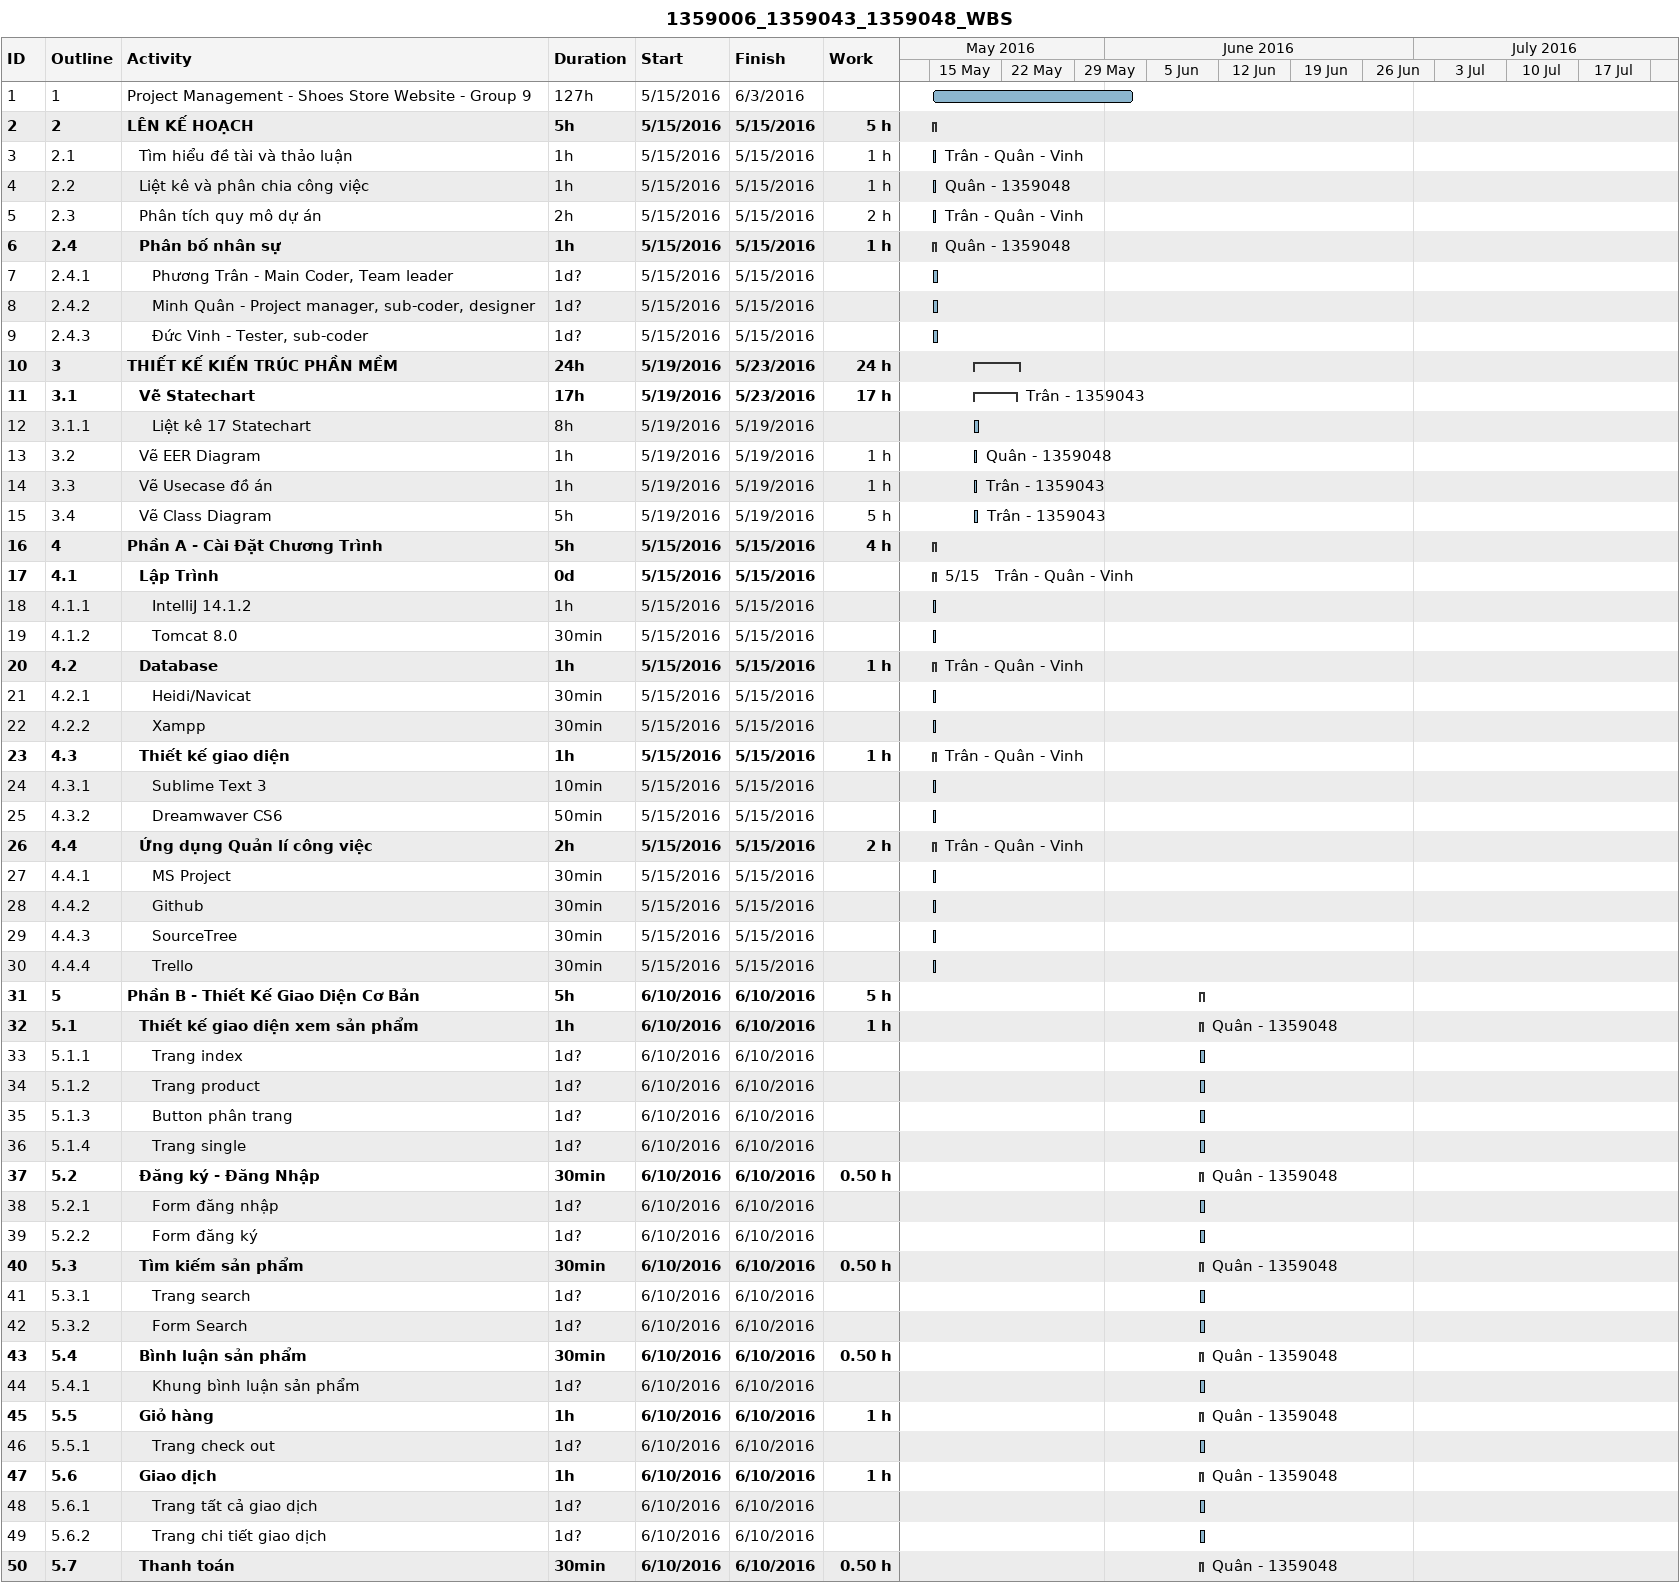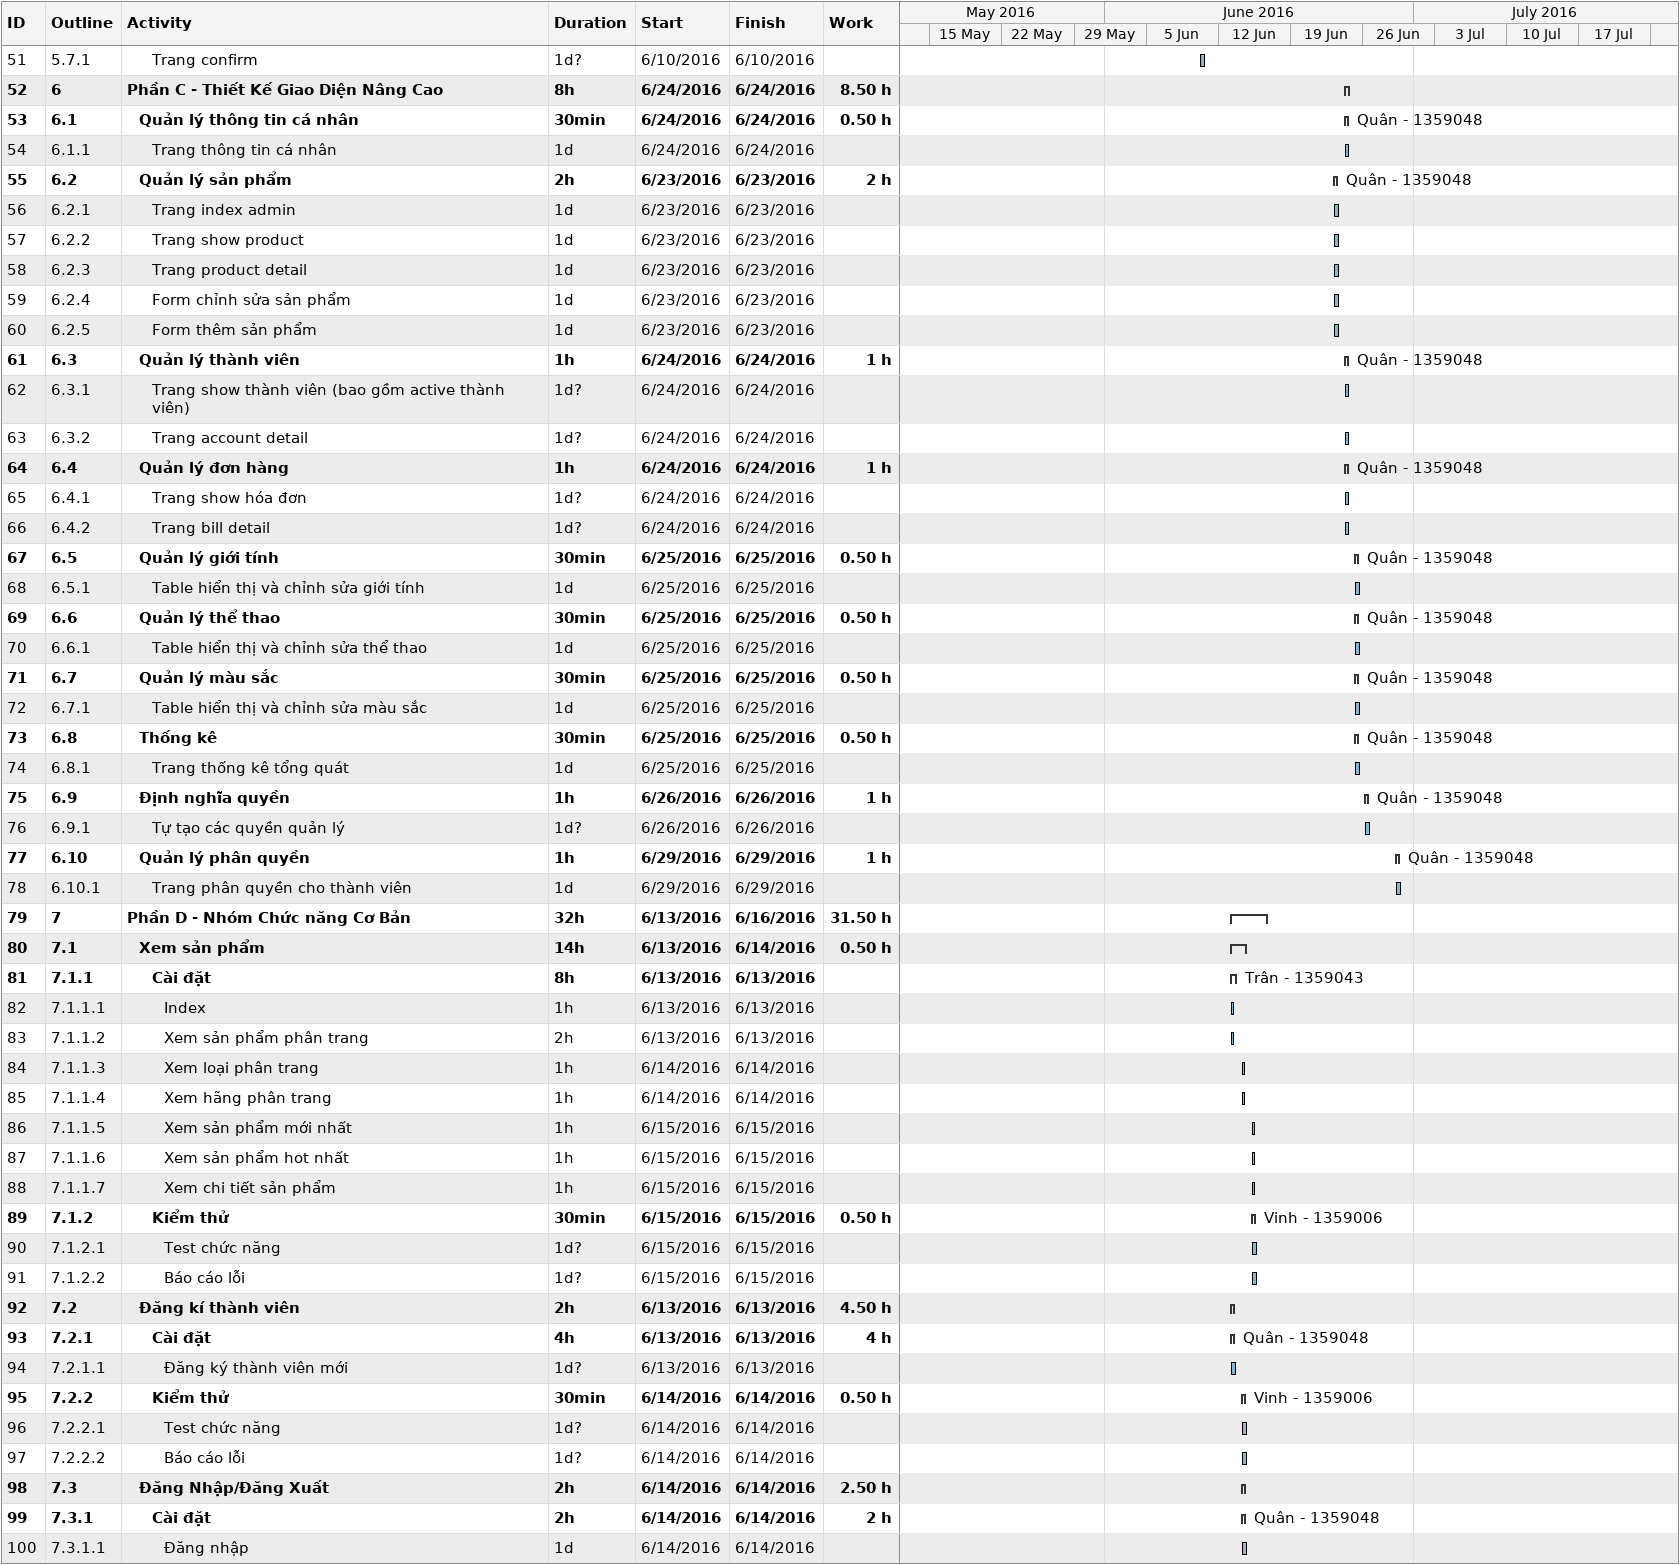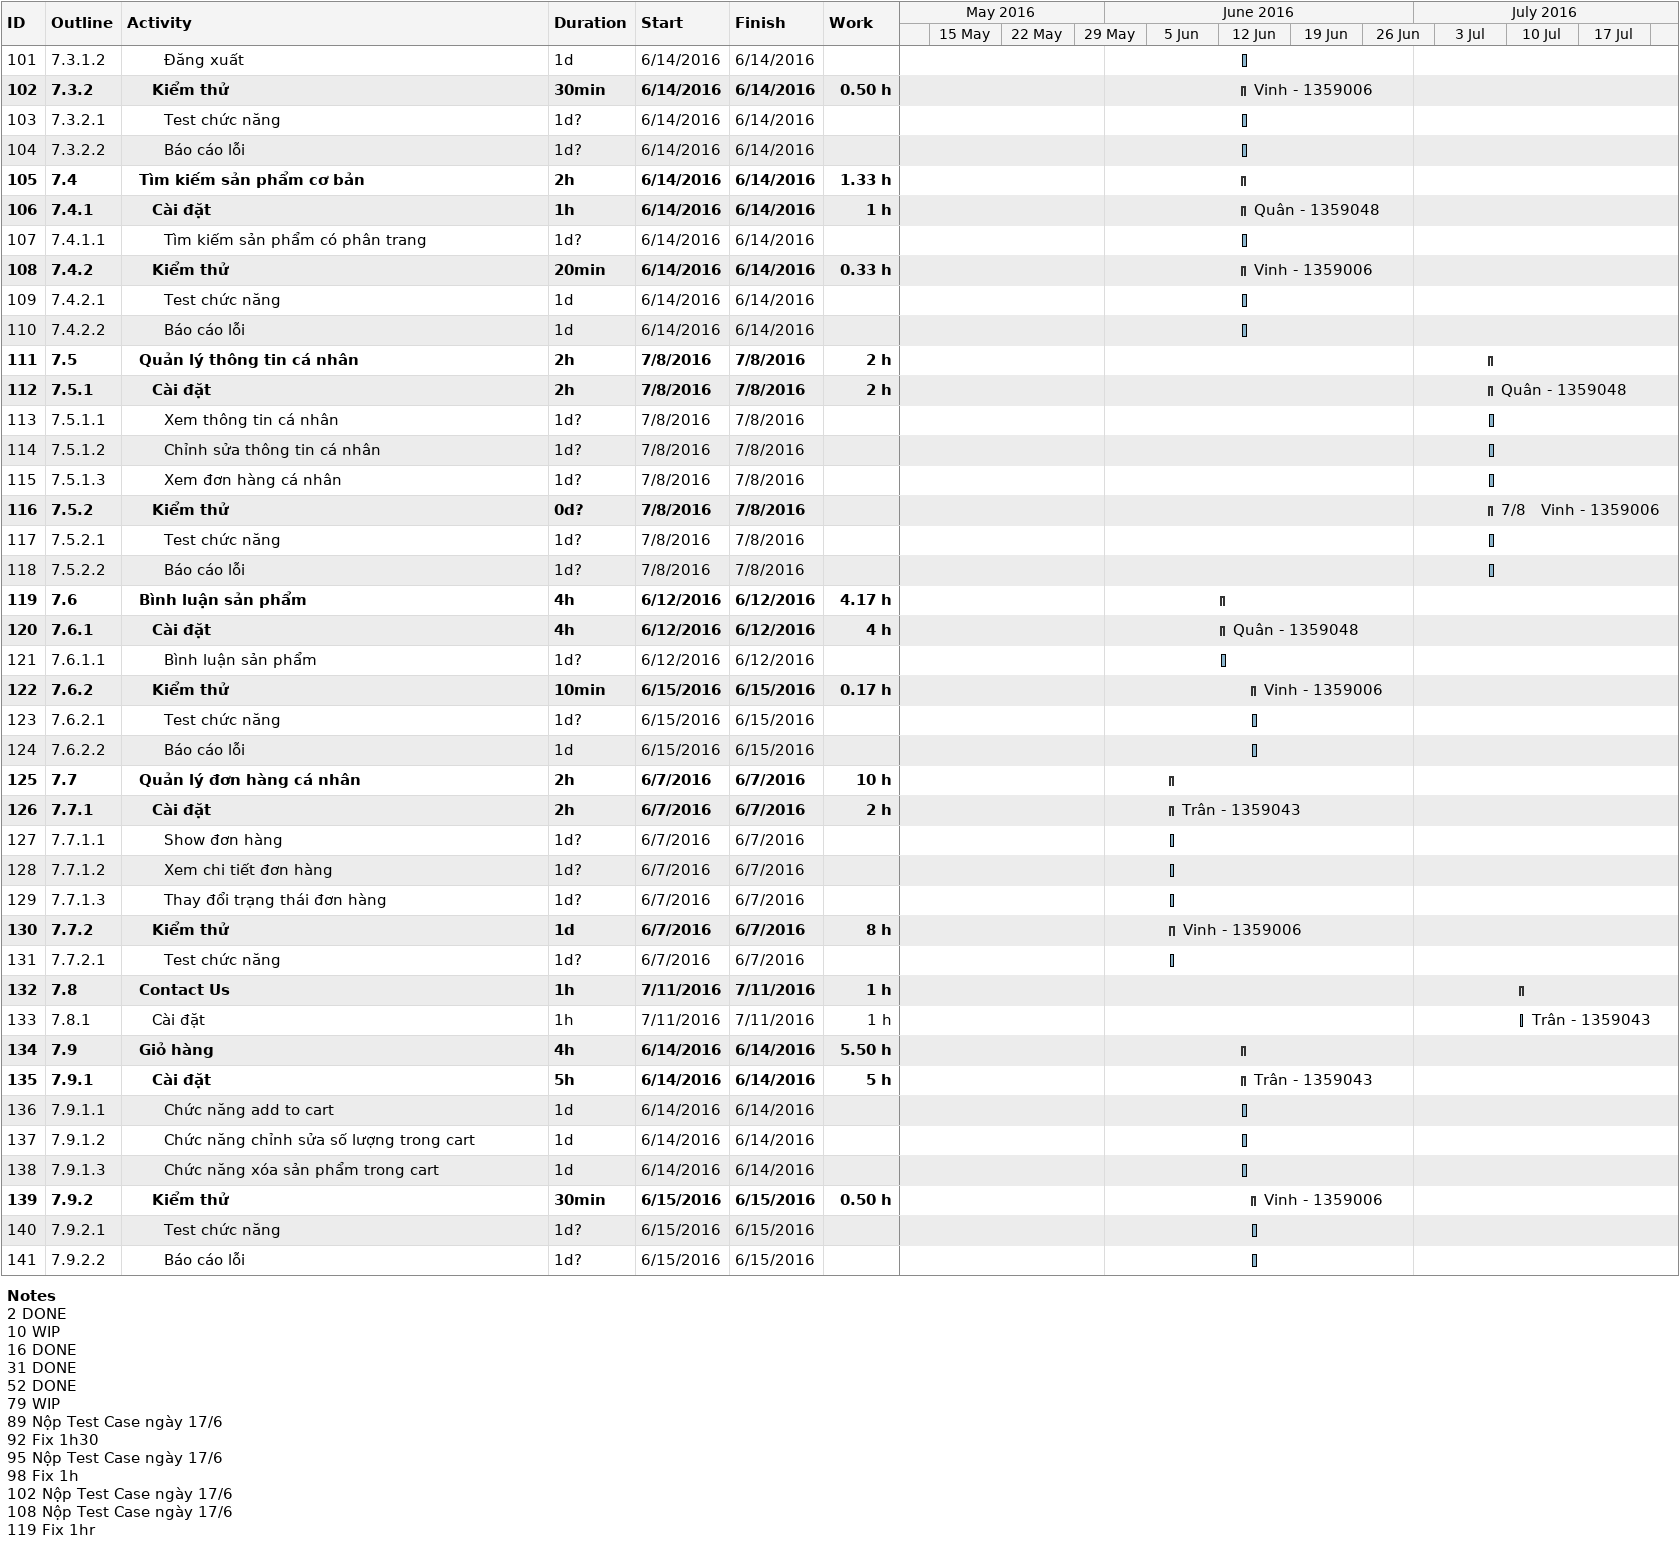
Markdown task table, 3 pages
1359006_1359043_1359048_WBS

| ID | WBS | Task | Duration | Start | Finish | Resources | Work (h) |
|---|---|---|---|---|---|---|---|
| 1 | 1 | Project Management - Shoes Store Website - Group 9 | 127h | 2016-05-15 | 2016-06-03 |  |  |
| 2 | 2 | **LÊN KẾ HOẠCH** | 5h | 2016-05-15 | 2016-05-15 |  | 5 |
| 3 | 2.1 | Tìm hiểu đề tài và thảo luận | 1h | 2016-05-15 | 2016-05-15 | Trân - Quân - Vinh | 1 |
| 4 | 2.2 | Liệt kê và phân chia công việc | 1h | 2016-05-15 | 2016-05-15 | Quân - 1359048 | 1 |
| 5 | 2.3 | Phân tích quy mô dự án | 2h | 2016-05-15 | 2016-05-15 | Trân - Quân - Vinh | 2 |
| 6 | 2.4 | **Phân bố nhân sự** | 1h | 2016-05-15 | 2016-05-15 | Quân - 1359048 | 1 |
| 7 | 2.4.1 | Phương Trân - Main Coder, Team leader | 1d? | 2016-05-15 | 2016-05-15 |  |  |
| 8 | 2.4.2 | Minh Quân - Project manager, sub-coder, designer | 1d? | 2016-05-15 | 2016-05-15 |  |  |
| 9 | 2.4.3 | Đức Vinh - Tester, sub-coder | 1d? | 2016-05-15 | 2016-05-15 |  |  |
| 10 | 3 | **THIẾT KẾ KIẾN TRÚC PHẦN MỀM** | 24h | 2016-05-19 | 2016-05-23 |  | 24 |
| 11 | 3.1 | **Vẽ Statechart** | 17h | 2016-05-19 | 2016-05-23 | Trân - 1359043 | 17 |
| 12 | 3.1.1 | Liệt kê 17 Statechart | 8h | 2016-05-19 | 2016-05-19 |  |  |
| 13 | 3.2 | Vẽ EER Diagram | 1h | 2016-05-19 | 2016-05-19 | Quân - 1359048 | 1 |
| 14 | 3.3 | Vẽ Usecase đồ án | 1h | 2016-05-19 | 2016-05-19 | Trân - 1359043 | 1 |
| 15 | 3.4 | Vẽ Class Diagram | 5h | 2016-05-19 | 2016-05-19 | Trân - 1359043 | 5 |
| 16 | 4 | **Phần A - Cài Đặt Chương Trình** | 5h | 2016-05-15 | 2016-05-15 |  | 4 |
| 17 | 4.1 | **Lập Trình** | 0d | 2016-05-15 | 2016-05-15 | Trân - Quân - Vinh |  |
| 18 | 4.1.1 | IntelliJ 14.1.2 | 1h | 2016-05-15 | 2016-05-15 |  |  |
| 19 | 4.1.2 | Tomcat 8.0 | 30min | 2016-05-15 | 2016-05-15 |  |  |
| 20 | 4.2 | **Database** | 1h | 2016-05-15 | 2016-05-15 | Trân - Quân - Vinh | 1 |
| 21 | 4.2.1 | Heidi/Navicat | 30min | 2016-05-15 | 2016-05-15 |  |  |
| 22 | 4.2.2 | Xampp | 30min | 2016-05-15 | 2016-05-15 |  |  |
| 23 | 4.3 | **Thiết kế giao diện** | 1h | 2016-05-15 | 2016-05-15 | Trân - Quân - Vinh | 1 |
| 24 | 4.3.1 | Sublime Text 3 | 10min | 2016-05-15 | 2016-05-15 |  |  |
| 25 | 4.3.2 | Dreamwaver CS6 | 50min | 2016-05-15 | 2016-05-15 |  |  |
| 26 | 4.4 | **Ứng dụng Quản lí công việc** | 2h | 2016-05-15 | 2016-05-15 | Trân - Quân - Vinh | 2 |
| 27 | 4.4.1 | MS Project | 30min | 2016-05-15 | 2016-05-15 |  |  |
| 28 | 4.4.2 | Github | 30min | 2016-05-15 | 2016-05-15 |  |  |
| 29 | 4.4.3 | SourceTree | 30min | 2016-05-15 | 2016-05-15 |  |  |
| 30 | 4.4.4 | Trello | 30min | 2016-05-15 | 2016-05-15 |  |  |
| 31 | 5 | **Phần B - Thiết Kế Giao Diện Cơ Bản** | 5h | 2016-06-10 | 2016-06-10 |  | 5 |
| 32 | 5.1 | **Thiết kế giao diện xem sản phẩm** | 1h | 2016-06-10 | 2016-06-10 | Quân - 1359048 | 1 |
| 33 | 5.1.1 | Trang index | 1d? | 2016-06-10 | 2016-06-10 |  |  |
| 34 | 5.1.2 | Trang product | 1d? | 2016-06-10 | 2016-06-10 |  |  |
| 35 | 5.1.3 | Button phân trang | 1d? | 2016-06-10 | 2016-06-10 |  |  |
| 36 | 5.1.4 | Trang single | 1d? | 2016-06-10 | 2016-06-10 |  |  |
| 37 | 5.2 | **Đăng ký - Đăng Nhập** | 30min | 2016-06-10 | 2016-06-10 | Quân - 1359048 | 0.50 |
| 38 | 5.2.1 | Form đăng nhập | 1d? | 2016-06-10 | 2016-06-10 |  |  |
| 39 | 5.2.2 | Form đăng ký | 1d? | 2016-06-10 | 2016-06-10 |  |  |
| 40 | 5.3 | **Tìm kiếm sản phẩm** | 30min | 2016-06-10 | 2016-06-10 | Quân - 1359048 | 0.50 |
| 41 | 5.3.1 | Trang search | 1d? | 2016-06-10 | 2016-06-10 |  |  |
| 42 | 5.3.2 | Form Search | 1d? | 2016-06-10 | 2016-06-10 |  |  |
| 43 | 5.4 | **Bình luận sản phẩm** | 30min | 2016-06-10 | 2016-06-10 | Quân - 1359048 | 0.50 |
| 44 | 5.4.1 | Khung bình luận sản phẩm | 1d? | 2016-06-10 | 2016-06-10 |  |  |
| 45 | 5.5 | **Giỏ hàng** | 1h | 2016-06-10 | 2016-06-10 | Quân - 1359048 | 1 |
| 46 | 5.5.1 | Trang check out | 1d? | 2016-06-10 | 2016-06-10 |  |  |
| 47 | 5.6 | **Giao dịch** | 1h | 2016-06-10 | 2016-06-10 | Quân - 1359048 | 1 |
| 48 | 5.6.1 | Trang tất cả giao dịch | 1d? | 2016-06-10 | 2016-06-10 |  |  |
| 49 | 5.6.2 | Trang chi tiết giao dịch | 1d? | 2016-06-10 | 2016-06-10 |  |  |
| 50 | 5.7 | **Thanh toán** | 30min | 2016-06-10 | 2016-06-10 | Quân - 1359048 | 0.50 |
| 51 | 5.7.1 | Trang confirm | 1d? | 2016-06-10 | 2016-06-10 |  |  |
| 52 | 6 | **Phần C - Thiết Kế Giao Diện Nâng Cao** | 8h | 2016-06-24 | 2016-06-24 |  | 8.50 |
| 53 | 6.1 | **Quản lý thông tin cá nhân** | 30min | 2016-06-24 | 2016-06-24 | Quân - 1359048 | 0.50 |
| 54 | 6.1.1 | Trang thông tin cá nhân | 1d | 2016-06-24 | 2016-06-24 |  |  |
| 55 | 6.2 | **Quản lý sản phẩm** | 2h | 2016-06-23 | 2016-06-23 | Quân - 1359048 | 2 |
| 56 | 6.2.1 | Trang index admin | 1d | 2016-06-23 | 2016-06-23 |  |  |
| 57 | 6.2.2 | Trang show product | 1d | 2016-06-23 | 2016-06-23 |  |  |
| 58 | 6.2.3 | Trang product detail | 1d | 2016-06-23 | 2016-06-23 |  |  |
| 59 | 6.2.4 | Form chỉnh sửa sản phẩm | 1d | 2016-06-23 | 2016-06-23 |  |  |
| 60 | 6.2.5 | Form thêm sản phẩm | 1d | 2016-06-23 | 2016-06-23 |  |  |
| 61 | 6.3 | **Quản lý thành viên** | 1h | 2016-06-24 | 2016-06-24 | Quân - 1359048 | 1 |
| 62 | 6.3.1 | Trang show thành viên (bao gồm active thành viên) | 1d? | 2016-06-24 | 2016-06-24 |  |  |
| 63 | 6.3.2 | Trang account detail | 1d? | 2016-06-24 | 2016-06-24 |  |  |
| 64 | 6.4 | **Quản lý đơn hàng** | 1h | 2016-06-24 | 2016-06-24 | Quân - 1359048 | 1 |
| 65 | 6.4.1 | Trang show hóa đơn | 1d? | 2016-06-24 | 2016-06-24 |  |  |
| 66 | 6.4.2 | Trang bill detail | 1d? | 2016-06-24 | 2016-06-24 |  |  |
| 67 | 6.5 | **Quản lý giới tính** | 30min | 2016-06-25 | 2016-06-25 | Quân - 1359048 | 0.50 |
| 68 | 6.5.1 | Table hiển thị và chỉnh sửa giới tính | 1d | 2016-06-25 | 2016-06-25 |  |  |
| 69 | 6.6 | **Quản lý thể thao** | 30min | 2016-06-25 | 2016-06-25 | Quân - 1359048 | 0.50 |
| 70 | 6.6.1 | Table hiển thị và chỉnh sửa thể thao | 1d | 2016-06-25 | 2016-06-25 |  |  |
| 71 | 6.7 | **Quản lý màu sắc** | 30min | 2016-06-25 | 2016-06-25 | Quân - 1359048 | 0.50 |
| 72 | 6.7.1 | Table hiển thị và chỉnh sửa màu sắc | 1d | 2016-06-25 | 2016-06-25 |  |  |
| 73 | 6.8 | **Thống kê** | 30min | 2016-06-25 | 2016-06-25 | Quân - 1359048 | 0.50 |
| 74 | 6.8.1 | Trang thống kê tổng quát | 1d | 2016-06-25 | 2016-06-25 |  |  |
| 75 | 6.9 | **Định nghĩa quyền** | 1h | 2016-06-26 | 2016-06-26 | Quân - 1359048 | 1 |
| 76 | 6.9.1 | Tự tạo các quyền quản lý | 1d? | 2016-06-26 | 2016-06-26 |  |  |
| 77 | 6.10 | **Quản lý phân quyền** | 1h | 2016-06-29 | 2016-06-29 | Quân - 1359048 | 1 |
| 78 | 6.10.1 | Trang phân quyền cho thành viên | 1d | 2016-06-29 | 2016-06-29 |  |  |
| 79 | 7 | **Phần D - Nhóm Chức năng Cơ Bản** | 32h | 2016-06-13 | 2016-06-16 |  | 31.50 |
| 80 | 7.1 | **Xem sản phẩm** | 14h | 2016-06-13 | 2016-06-14 |  | 0.50 |
| 81 | 7.1.1 | **Cài đặt** | 8h | 2016-06-13 | 2016-06-13 | Trân - 1359043 |  |
| 82 | 7.1.1.1 | Index | 1h | 2016-06-13 | 2016-06-13 |  |  |
| 83 | 7.1.1.2 | Xem sản phẩm phân trang | 2h | 2016-06-13 | 2016-06-13 |  |  |
| 84 | 7.1.1.3 | Xem loại phân trang | 1h | 2016-06-14 | 2016-06-14 |  |  |
| 85 | 7.1.1.4 | Xem hãng phân trang | 1h | 2016-06-14 | 2016-06-14 |  |  |
| 86 | 7.1.1.5 | Xem sản phẩm mới nhất | 1h | 2016-06-15 | 2016-06-15 |  |  |
| 87 | 7.1.1.6 | Xem sản phẩm hot nhất | 1h | 2016-06-15 | 2016-06-15 |  |  |
| 88 | 7.1.1.7 | Xem chi tiết sản phẩm | 1h | 2016-06-15 | 2016-06-15 |  |  |
| 89 | 7.1.2 | **Kiểm thử** | 30min | 2016-06-15 | 2016-06-15 | Vinh - 1359006 | 0.50 |
| 90 | 7.1.2.1 | Test chức năng | 1d? | 2016-06-15 | 2016-06-15 |  |  |
| 91 | 7.1.2.2 | Báo cáo lỗi | 1d? | 2016-06-15 | 2016-06-15 |  |  |
| 92 | 7.2 | **Đăng kí thành viên** | 2h | 2016-06-13 | 2016-06-13 |  | 4.50 |
| 93 | 7.2.1 | **Cài đặt** | 4h | 2016-06-13 | 2016-06-13 | Quân - 1359048 | 4 |
| 94 | 7.2.1.1 | Đăng ký thành viên mới | 1d? | 2016-06-13 | 2016-06-13 |  |  |
| 95 | 7.2.2 | **Kiểm thử** | 30min | 2016-06-14 | 2016-06-14 | Vinh - 1359006 | 0.50 |
| 96 | 7.2.2.1 | Test chức năng | 1d? | 2016-06-14 | 2016-06-14 |  |  |
| 97 | 7.2.2.2 | Báo cáo lỗi | 1d? | 2016-06-14 | 2016-06-14 |  |  |
| 98 | 7.3 | **Đăng Nhập/Đăng Xuất** | 2h | 2016-06-14 | 2016-06-14 |  | 2.50 |
| 99 | 7.3.1 | **Cài đặt** | 2h | 2016-06-14 | 2016-06-14 | Quân - 1359048 | 2 |
| 100 | 7.3.1.1 | Đăng nhập | 1d | 2016-06-14 | 2016-06-14 |  |  |
| 101 | 7.3.1.2 | Đăng xuất | 1d | 2016-06-14 | 2016-06-14 |  |  |
| 102 | 7.3.2 | **Kiểm thử** | 30min | 2016-06-14 | 2016-06-14 | Vinh - 1359006 | 0.50 |
| 103 | 7.3.2.1 | Test chức năng | 1d? | 2016-06-14 | 2016-06-14 |  |  |
| 104 | 7.3.2.2 | Báo cáo lỗi | 1d? | 2016-06-14 | 2016-06-14 |  |  |
| 105 | 7.4 | **Tìm kiếm sản phẩm cơ bản** | 2h | 2016-06-14 | 2016-06-14 |  | 1.33 |
| 106 | 7.4.1 | **Cài đặt** | 1h | 2016-06-14 | 2016-06-14 | Quân - 1359048 | 1 |
| 107 | 7.4.1.1 | Tìm kiếm sản phẩm có phân trang | 1d? | 2016-06-14 | 2016-06-14 |  |  |
| 108 | 7.4.2 | **Kiểm thử** | 20min | 2016-06-14 | 2016-06-14 | Vinh - 1359006 | 0.33 |
| 109 | 7.4.2.1 | Test chức năng | 1d | 2016-06-14 | 2016-06-14 |  |  |
| 110 | 7.4.2.2 | Báo cáo lỗi | 1d | 2016-06-14 | 2016-06-14 |  |  |
| 111 | 7.5 | **Quản lý thông tin cá nhân** | 2h | 2016-07-08 | 2016-07-08 |  | 2 |
| 112 | 7.5.1 | **Cài đặt** | 2h | 2016-07-08 | 2016-07-08 | Quân - 1359048 | 2 |
| 113 | 7.5.1.1 | Xem thông tin cá nhân | 1d? | 2016-07-08 | 2016-07-08 |  |  |
| 114 | 7.5.1.2 | Chỉnh sửa thông tin cá nhân | 1d? | 2016-07-08 | 2016-07-08 |  |  |
| 115 | 7.5.1.3 | Xem đơn hàng cá nhân | 1d? | 2016-07-08 | 2016-07-08 |  |  |
| 116 | 7.5.2 | **Kiểm thử** | 0d? | 2016-07-08 | 2016-07-08 | Vinh - 1359006 |  |
| 117 | 7.5.2.1 | Test chức năng | 1d? | 2016-07-08 | 2016-07-08 |  |  |
| 118 | 7.5.2.2 | Báo cáo lỗi | 1d? | 2016-07-08 | 2016-07-08 |  |  |
| 119 | 7.6 | **Bình luận sản phẩm** | 4h | 2016-06-12 | 2016-06-12 |  | 4.17 |
| 120 | 7.6.1 | **Cài đặt** | 4h | 2016-06-12 | 2016-06-12 | Quân - 1359048 | 4 |
| 121 | 7.6.1.1 | Bình luận sản phẩm | 1d? | 2016-06-12 | 2016-06-12 |  |  |
| 122 | 7.6.2 | **Kiểm thử** | 10min | 2016-06-15 | 2016-06-15 | Vinh - 1359006 | 0.17 |
| 123 | 7.6.2.1 | Test chức năng | 1d? | 2016-06-15 | 2016-06-15 |  |  |
| 124 | 7.6.2.2 | Báo cáo lỗi | 1d | 2016-06-15 | 2016-06-15 |  |  |
| 125 | 7.7 | **Quản lý đơn hàng cá nhân** | 2h | 2016-06-07 | 2016-06-07 |  | 10 |
| 126 | 7.7.1 | **Cài đặt** | 2h | 2016-06-07 | 2016-06-07 | Trân - 1359043 | 2 |
| 127 | 7.7.1.1 | Show đơn hàng | 1d? | 2016-06-07 | 2016-06-07 |  |  |
| 128 | 7.7.1.2 | Xem chi tiết đơn hàng | 1d? | 2016-06-07 | 2016-06-07 |  |  |
| 129 | 7.7.1.3 | Thay đổi trạng thái đơn hàng | 1d? | 2016-06-07 | 2016-06-07 |  |  |
| 130 | 7.7.2 | **Kiểm thử** | 1d | 2016-06-07 | 2016-06-07 | Vinh - 1359006 | 8 |
| 131 | 7.7.2.1 | Test chức năng | 1d? | 2016-06-07 | 2016-06-07 |  |  |
| 132 | 7.8 | **Contact Us** | 1h | 2016-07-11 | 2016-07-11 |  | 1 |
| 133 | 7.8.1 | Cài đặt | 1h | 2016-07-11 | 2016-07-11 | Trân - 1359043 | 1 |
| 134 | 7.9 | **Giỏ hàng** | 4h | 2016-06-14 | 2016-06-14 |  | 5.50 |
| 135 | 7.9.1 | **Cài đặt** | 5h | 2016-06-14 | 2016-06-14 | Trân - 1359043 | 5 |
| 136 | 7.9.1.1 | Chức năng add to cart | 1d | 2016-06-14 | 2016-06-14 |  |  |
| 137 | 7.9.1.2 | Chức năng chỉnh sửa số lượng trong cart | 1d | 2016-06-14 | 2016-06-14 |  |  |
| 138 | 7.9.1.3 | Chức năng xóa sản phẩm trong cart | 1d | 2016-06-14 | 2016-06-14 |  |  |
| 139 | 7.9.2 | **Kiểm thử** | 30min | 2016-06-15 | 2016-06-15 | Vinh - 1359006 | 0.50 |
| 140 | 7.9.2.1 | Test chức năng | 1d? | 2016-06-15 | 2016-06-15 |  |  |
| 141 | 7.9.2.2 | Báo cáo lỗi | 1d? | 2016-06-15 | 2016-06-15 |  |  |

Notes
- 2: DONE
- 10: WIP
- 16: DONE
- 31: DONE
- 52: DONE
- 79: WIP
- 89: Nộp Test Case ngày 17/6
- 92: Fix 1h30
- 95: Nộp Test Case ngày 17/6
- 98: Fix 1h
- 102: Nộp Test Case ngày 17/6
- 108: Nộp Test Case ngày 17/6
- 119: Fix 1hr
